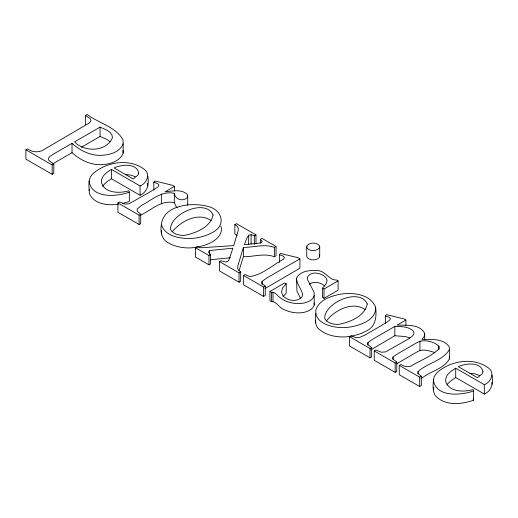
<?xml version="1.0" encoding="UTF-8"?>
<svg xmlns="http://www.w3.org/2000/svg" width="518" height="518" viewBox="0 0 518 518"><rect width="100%" height="100%" fill="white"/><g stroke="black" fill="none" stroke-linecap="round" stroke-linejoin="round"><path stroke-width="0.78" d="M375.589 307.168C376.469 313.539 371.535 318.732 366.375 321.62A37.328 21.549 0 0 1 344.308 327.629C333.553 327.855 314.497 324.151 315.831 310.068C318.971 300.129 330.238 296.38 339.413 294.347C351.923 292.197 370.195 293.602 375.589 307.168C376.806 316.135 375.854 326.858 366.375 330.95A37.328 21.549 0 0 1 344.308 336.959C335.47 337.121 326.223 335.191 319.269 329.454C314.452 325.569 315.559 319.12 315.566 313.681M405.898 325.472L405.898 320.033L397.092 325.116C406.151 325.498 419.917 323.646 424.689 333.488L424.255 336.435L421.885 339.432C431.015 339.439 443.673 338.112 449.3 347.047L449.359 349.656C442.657 360.858 427.402 362.976 418.045 371.587L418.026 373.53L421.302 376.23L421.302 385.56L419.671 386.499L399.255 374.708L399.255 365.378L400.887 364.439C403.807 366.33 407.303 367.268 410.729 366.265C420.092 360.47 431.177 356.598 439.005 348.743L438.882 346.166C433.631 341.33 423.918 339.057 417.508 342.327L397.766 353.723L392.955 357.044L392.955 359.382M161.363 224.65C163.442 204.655 192.495 202.201 207.705 206.384C222.423 209.635 226.677 225.66 212.173 232.595A37.328 21.549 0 0 1 190.1 238.597C179.629 238.565 164.951 236.15 161.363 224.65C160.14 231.889 161.687 240.002 169.036 243.253C175.485 246.756 182.815 248.07 190.1 247.928A37.328 21.549 0 0 0 212.173 241.925C217.605 238.96 223.297 232.724 220.862 226.139M161.363 233.981L161.629 230.374M315.566 323.012L315.727 320.843M392.955 357.044L393 359.084L396.775 362.069L396.775 371.4L395.15 372.338L374.236 360.263L374.236 350.932L375.861 349.993L381.39 352.246L385.619 351.871L408.113 339.148L412.082 336.422L413.895 334.084L413.675 331.462C408.993 326.301 401.236 326.651 394.833 326.418L372.656 339.225L367.935 342.599L367.774 344.619L371.659 347.565L371.659 356.896L370.033 357.834L349.572 346.024L349.572 336.694L351.198 335.755L355.782 337.697L359.44 337.568L365.203 334.919L381.008 325.796L389.413 320.474L390.475 318.712L389.186 317.32L385.483 315.961L386.428 314.633L403.956 318.907L405.898 320.033M299.935 258.851L266.692 278.043L262.082 281.358L261.836 283.43L265.242 286.13L265.242 295.461L263.617 296.4L243.518 284.796L243.518 275.466L245.143 274.527L249.799 276.534C262.38 275.013 272.449 265.061 283.45 259.246L284.466 257.511L283.178 256.112L279.429 254.733L280.419 253.431L297.947 257.705L299.935 258.851L299.935 268.182L264.963 288.617M118.564 204.124C108.281 205.886 93.913 204.383 89.336 193.467C89.232 187.244 87.471 179.999 91.913 174.838C95.448 170.998 100.071 168.479 104.746 166.291C117.191 161.066 132.841 160.774 144.023 169.121C151.049 173.918 146.782 183.385 140.041 185.943L140.041 195.273L111.448 178.762L111.448 169.431L140.041 185.943M147.831 176.275C149.152 183.676 147.682 192.087 140.041 195.273M455.717 368.194L451.618 370.862L448.594 373.575A24.346 14.057 0 0 0 445.804 381.805C449.702 392.32 464.063 392.171 473.109 389.555L473.601 390.883L473.601 400.213C461.285 404.584 444.159 406.261 434.848 395.046C432.29 389.419 432.912 382.562 434.188 376.664C437.257 370.894 443.356 367.774 449.015 365.054C461.46 359.822 477.11 359.537 488.293 367.877C495.318 372.682 491.051 382.142 484.311 384.699L484.311 394.03L455.717 377.525L455.717 368.194L484.311 384.699M492.1 375.038C493.421 382.439 491.951 390.844 484.311 394.03M174.456 191.077L174.456 186.409L165.151 191.783C172.267 191.09 181.028 188.96 187.011 194.095L187.717 195.81L187.302 197.455C183.107 202.072 175.188 199.566 174.32 193.369C161.881 190.352 151.774 200.129 141.531 205.419L137.192 208.916L137.238 211.286L140.715 214.232L140.715 223.562L139.089 224.501L117.91 212.276L117.91 202.939L119.535 202.007L125.227 204.144L129.112 203.723L149.747 192.068L158.061 186.933L158.987 185.146L157.653 183.644L153.814 182.213L153.814 189.989M89.09 190.397L89.42 189.128M433.359 389.154L433.857 387.263M239.102 270.448L243.382 256.708C253.555 256.863 264.536 252.868 274.365 256.76L276.042 255.795L276.042 246.464L274.365 247.429C264.536 243.538 253.555 247.533 243.382 247.377L237.743 266.284L237.717 268.803L238.714 270.377L240.676 271.944L240.676 281.274L239.044 282.213L219.535 270.946L219.535 261.616L221.16 260.677L225.226 261.985L227.758 261.512L228.859 260.036L232.906 248.213L209.46 250.537L208.514 252.253L210.593 254.578L210.593 263.908L208.968 264.847L195.461 257.051L195.461 247.721L197.086 246.782L201.062 247.772L233.715 245.603L238.248 230.491L238.189 227.978L237.063 226.249L234.848 224.611L236.519 223.646L255.983 234.887L255.983 243.441M306.753 246.833L307.226 245.383C310.334 242.269 316.135 242.307 319.243 245.402L319.716 246.833L319.716 256.164L319.243 257.588C316.135 260.671 310.327 260.716 307.226 257.608L306.753 256.164L306.753 246.833L307.226 248.277C310.327 251.385 316.135 251.34 319.243 248.258L319.716 246.833M85.476 115.43L87.147 114.465C98.524 123.122 115.572 126.593 122.96 139.724L123.148 143.797C119.587 152.804 108.482 155.277 99.728 155.368C89.316 155.225 79.597 150.226 72.015 143.331L54.176 153.632L49.806 156.52L48.258 158.508L48.925 160.612L53.814 164.012L53.814 173.342L52.143 174.307L25.9 159.155L25.9 149.825L27.571 148.86C32.925 152.952 40.203 152.713 45.5 148.621L89.452 122.895L91.032 120.927L90.333 118.803L85.476 115.43L85.476 124.76M123.148 143.797L123.148 153.127C119.587 162.134 108.482 164.607 99.728 164.698C89.316 164.556 79.597 159.557 72.015 152.661L72.015 143.331M314.232 295.623L312.82 298.42A16.809 9.706 0 0 1 303.749 303.088C295.474 304.513 286.486 302.693 279.811 297.487C277.136 295.784 275.142 291.492 271.432 292.307L269.943 291.446L269.943 300.783L271.432 301.638C276.625 301.139 278.956 307.77 283.54 309.363C289.743 312.412 296.911 313.668 303.749 312.419A16.809 9.706 0 0 0 312.82 307.75L314.232 304.953L314.135 292.366L307.601 279.772L307.388 277.447C310.813 270.428 321.425 272.811 325.887 277.603L327.149 280.406L326.139 283.812L322.52 288.163L322.52 297.494L324.009 298.355L338.099 290.216L338.099 280.885L336.609 280.024C328.911 280.581 324.987 269.768 316.433 270.61C309.388 270.079 299.948 271.121 296.549 278.231L296.931 290.986L300.68 298.685M449.359 349.656L449.359 358.987C444.03 368.758 431.041 370.907 422.792 377.499L421.011 378.781M255.983 234.887L254.312 235.852L251.088 234.719L248.666 235.25L246.905 238.092L244.379 244.664L258.547 243.214L261.357 242.528L262.199 241.161L260.366 239.348L262.037 238.384L276.042 246.464M172.39 231.546C180.937 221.102 198.517 211.713 211.156 220.636M326.217 321.154C334.563 310.25 352.538 300.693 365.365 309.66M269.943 291.446L284.712 282.925L286.201 283.78L282.498 288.047L281.507 292.074L282.88 295.649C287.458 300.958 296.833 302.395 301.89 297.041L302.622 294.723C301.709 288.817 296.529 284.337 296.549 278.231M283.029 296.769L286.201 293.11L286.201 283.78M153.814 182.213L154.992 181.009L172.559 185.314L174.456 186.409M309.285 284.22C313.876 280.885 320.823 282.459 324.825 286.091M370.882 349.818L394.833 335.748L405.082 336.506L409.848 337.937M396.561 363.882L417.508 351.657C422.513 348.336 429.597 351.029 434.9 352.538M140.41 215.494L141.531 214.75C151.774 209.46 161.881 199.683 174.32 202.7L176.379 207.038L177.234 207.835M52.927 163.785L72.015 152.661M111.448 169.431L107.349 172.099L104.325 174.812A24.346 14.057 0 0 0 101.534 183.042C105.432 193.557 119.794 193.408 128.84 190.792L129.332 192.12L129.332 201.45L122.274 203.58M111.448 178.762L107.349 181.429L104.325 184.143A24.346 14.057 0 0 0 102.668 186.331M455.717 377.525L451.618 380.193L448.594 382.906A24.346 14.057 0 0 0 446.937 385.088M100.065 127.137L74.592 141.841C84.408 152.499 106.527 151.955 112.438 137.697L111.92 134.945L110.01 132.375L106.844 130.057L100.065 127.137L100.065 136.467L81.475 147.196M25.9 149.825L52.143 164.977L53.814 164.012M117.91 202.939L139.089 215.171L140.715 214.232M195.461 247.721L208.968 255.516L210.593 254.578M219.535 261.616L239.044 272.882L240.676 271.944M243.518 275.466L263.617 287.069L265.242 286.13M322.52 288.163L324.009 289.025L338.099 280.885M349.572 336.694L370.033 348.504L371.659 347.565M374.236 350.932L395.15 363.008L396.775 362.069M399.255 365.378L419.671 377.169L421.302 376.23M129.332 192.12C117.288 196.769 91.33 198.893 89.09 181.067M473.601 390.883C461.557 395.532 435.599 397.656 433.359 379.823M210.256 259.758L230.581 257.737M125.628 174.566L130.97 175.123L135.25 176.755M469.897 373.329L475.239 373.886L479.519 375.518M100.065 136.467L106.844 139.387L110.01 141.705M237.063 235.58L234.848 233.942L234.848 224.611M187.244 203.995L187.717 205.141L187.717 195.81M473.109 398.886L473.601 400.213M319.243 254.733L319.716 256.164M491.809 382.465L492.1 384.369M147.442 183.068L147.831 185.606M123.025 150.414L123.148 153.127M314.173 302.998L314.232 304.953M449.3 356.378L449.359 358.987M438.882 346.166L438.882 349.274M424.689 333.488L424.689 339.704M419.943 340.915L419.943 350.246M419.671 377.169L419.671 386.499M418.045 371.587L418.045 373.918M395.15 363.008L395.15 372.338M394.833 326.418L394.833 335.748M385.483 315.961L385.483 323.737M370.033 348.504L370.033 357.834M367.935 342.599L367.935 344.93M324.009 289.025L324.009 298.355M279.429 254.733L279.429 262.509M274.365 247.429L274.365 256.76M273.012 292.204L273.012 301.534M271.432 292.307L271.432 301.638M263.617 287.069L263.617 296.4M262.082 281.358L262.082 284.466M260.366 239.348L260.366 243.233M254.312 235.852L254.312 244.405M251.088 234.719L251.088 244.049M248.666 235.25L248.666 244.58M243.382 247.377L243.382 256.708M239.044 272.882L239.044 282.213M209.46 250.537L209.46 254.422M208.968 255.516L208.968 264.847M174.32 193.369L174.32 202.7M161.357 193.972L161.357 203.302M139.089 215.171L139.089 224.501M52.143 164.977L52.143 174.307M213.079 214.912C210.606 227.117 196.069 233.009 185.023 235.276A12.471 7.2 0 0 1 174.184 233.191L171.801 231.345L170.519 229.189C170.105 213.973 205.329 197.98 213.079 214.912M367.281 303.943C364.808 316.148 350.272 322.041 339.232 324.307A12.471 7.2 0 0 1 328.386 322.222L326.003 320.37L324.728 318.214C324.307 303.004 359.531 287.011 367.281 303.943M138.727 173.083L137.872 175.194L133.217 178.975L114.07 167.923C121.316 164.517 136.784 162.684 138.727 173.083M482.996 371.84L482.141 373.957L477.486 377.739L458.339 366.686C465.585 363.28 481.054 361.447 482.996 371.84"/></g></svg>
